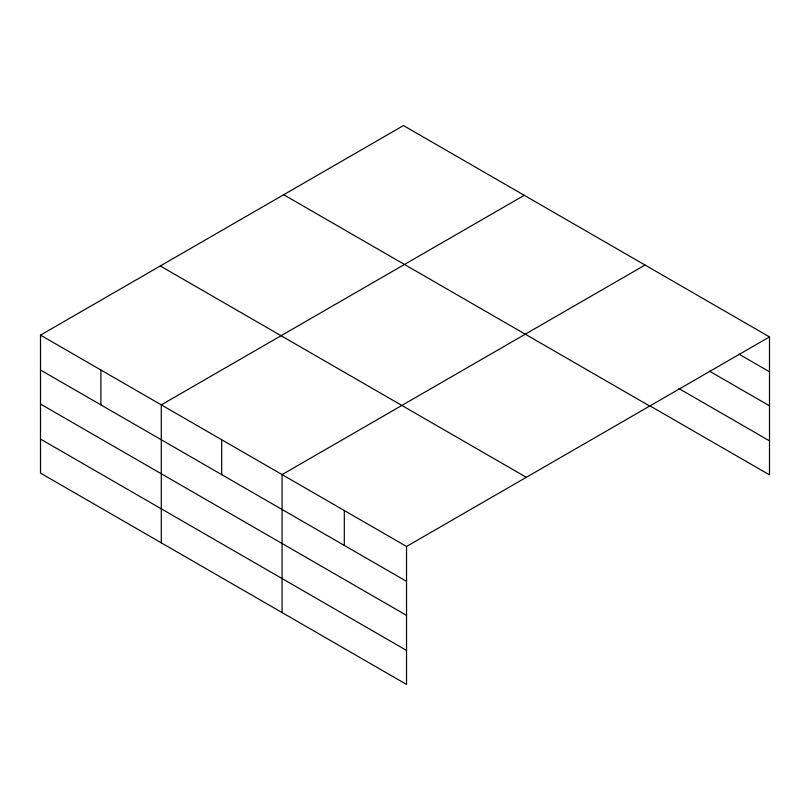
<?xml version="1.0" encoding="UTF-8"?>
<svg xmlns="http://www.w3.org/2000/svg" width="810" height="810" viewBox="0 0 810 810"><rect width="100%" height="100%" fill="white"/><g stroke="black" fill="none" stroke-linecap="round" stroke-linejoin="round"><path stroke-width="1.21" d="M769.5 336.899L403.461 125.57L40.5 335.127L40.5 473.101L406.539 684.43L406.539 546.456L769.5 336.899L769.5 474.873L649.417 405.547M524.252 195.311L161.291 404.868L161.291 542.842M645.043 265.042L282.083 474.599L282.083 612.583M738.933 354.142L769.5 371.79M709.459 371.142L769.5 405.81M678.891 388.547L769.5 440.853M283.682 194.724L649.721 406.053M160.279 265.974L526.318 477.303M40.5 335.127L406.539 546.456M40.5 370.018L406.539 581.347M40.5 404.038L406.539 615.357M40.5 439.081L406.539 650.41M344.311 510.523L344.311 545.413M221.687 439.729L221.687 474.619M100.896 369.998L100.896 404.878"/></g></svg>
